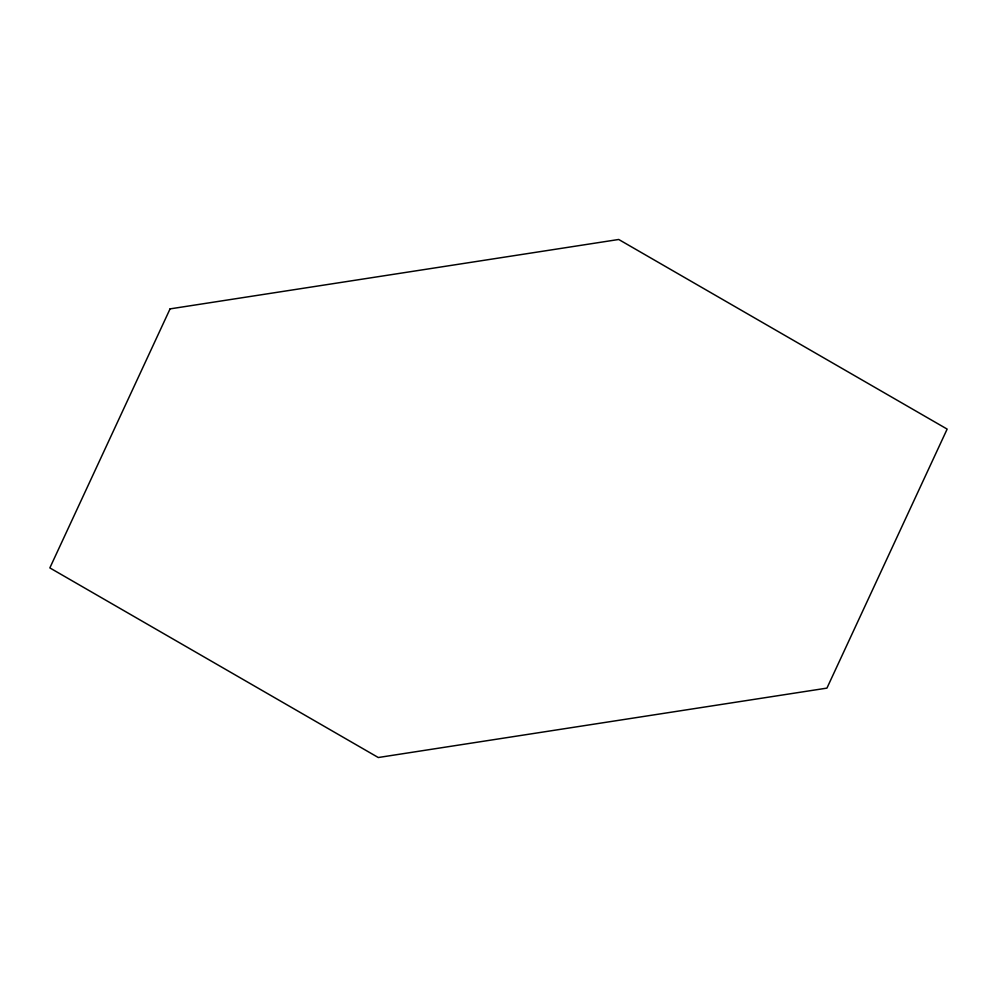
<?xml version="1.0" encoding="UTF-8"?>
<svg xmlns="http://www.w3.org/2000/svg" width="997" height="997" viewBox="0 0 997 997"><rect width="100%" height="100%" fill="white"/><g stroke="black" fill="none" stroke-linecap="round" stroke-linejoin="round"><path stroke-width="1.5" d="M170.063 308.883L49.85 567.904L378.287 757.521L826.937 688.117L947.15 429.096L618.713 239.479L170.063 308.883"/></g></svg>
